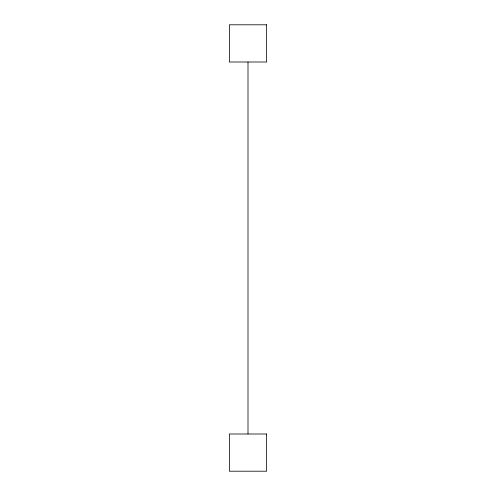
<?xml version="1.0" encoding="UTF-8"?>
<svg xmlns="http://www.w3.org/2000/svg" width="496" height="496" viewBox="0 0 496 496"><rect width="100%" height="100%" fill="white"/><g stroke="black" fill="none" stroke-linecap="round" stroke-linejoin="round"><path stroke-width="0.74" d="M248 62L248 434M266.6 24.8L229.4 24.8L229.4 62L266.6 62L266.6 24.8M266.6 434L229.4 434L229.4 471.2L266.6 471.2L266.6 434"/></g></svg>
